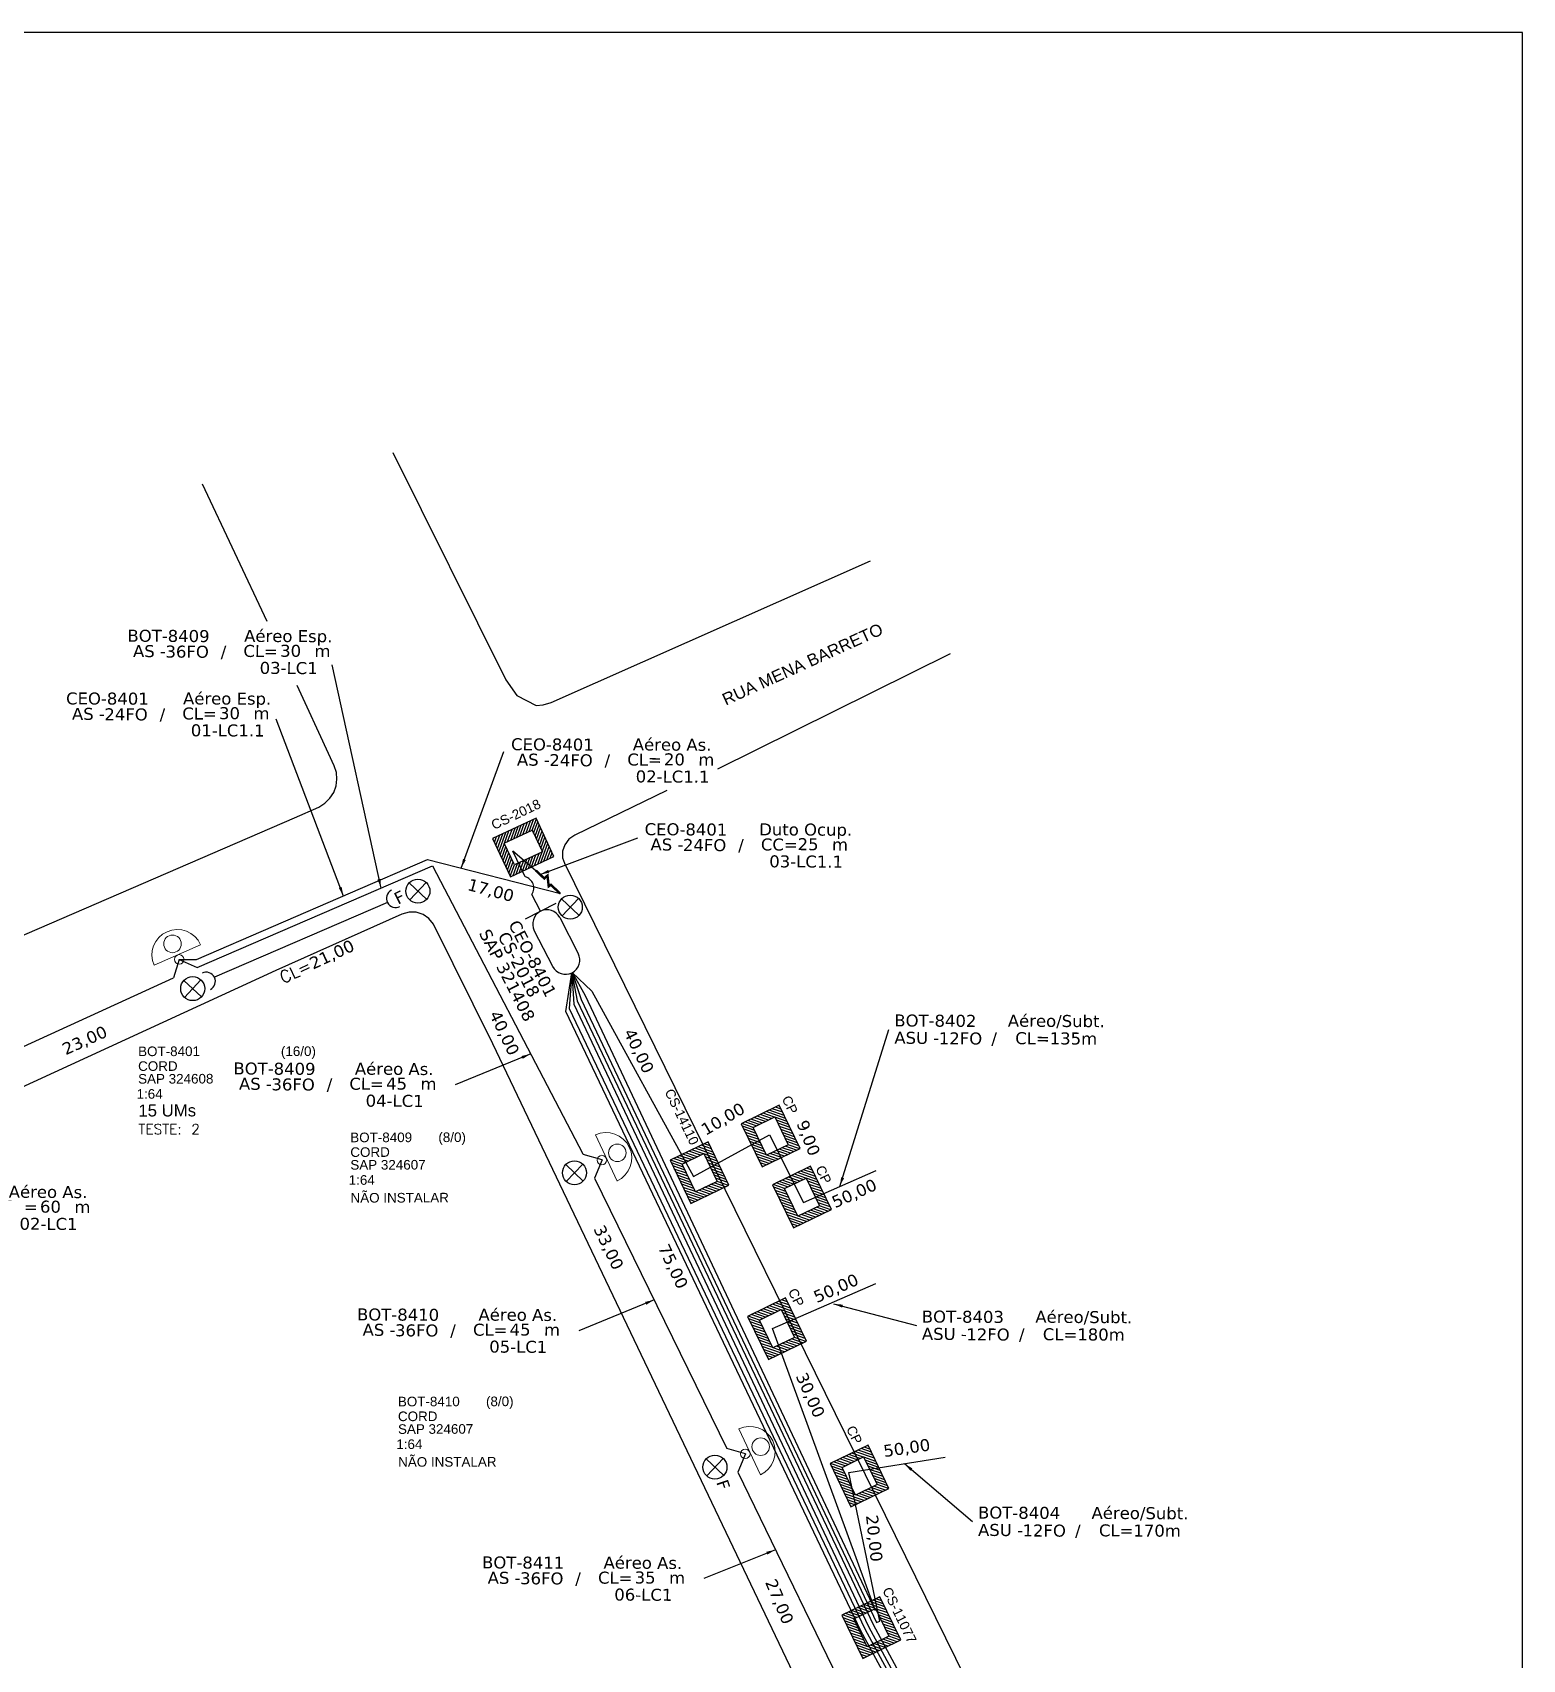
# Model space of a CAD drawing. Extents: x -89 to 749, y 705 to 1299.
# Drawn here: x 587.8 to 749.2, y 1122.8 to 1299 of the extents above; entities that cross this region are included whole.
import ezdxf
from ezdxf.enums import TextEntityAlignment as Align

# ---------------------------------------------------------------- set-up
doc = ezdxf.new("R2010")
doc.units = 0
for name, color, linetype in [('10.1-Caixas Subterrâneas', 5, 'Continuous'), ('10.4-Postes', 1, 'Continuous'), ('20.4-CEOS', 1, 'Continuous'), ('20.5-CEO', 1, 'Continuous'), ('CAP a instalar', 1, 'Continuous'), ('label_cabos', 7, 'Continuous'), ('Legenda', 1, 'Continuous'), ('medidas', 3, 'Continuous'), ('QUADRA', 7, 'Continuous'), ('Subida Lateral', 5, 'Continuous')]:
    doc.layers.add(name, color=color, linetype=linetype)
for name, color, linetype, lineweight in [("20.0-LEGENDA DOS CDO'S", 1, 'Continuous', 0), ('20.2-CDO_POSTE', 1, 'Continuous', 5), ('20.6-CORDOALHA_SUPORTE', 7, 'Continuous', 25), ('CORDOALHA_SUPORTE', 7, 'Continuous', 25), ('Segmento Logradouro Texto', 7, 'Continuous', 0)]:
    doc.layers.add(name, color=color, linetype=linetype, lineweight=lineweight)
doc.layers.add('EXTRA', color=50, linetype='Continuous', plot=False)
doc.styles.add('ARIAL', font='arial.ttf')
doc.styles.add('DIGICADE', font='arial.ttf')
doc.styles.add('ROMANS', font='romans')
doc.styles.add('siredit', font='verdana.ttf')
doc.linetypes.add('FENCELINE1', pattern='A,0.25,-0.1,[133,ltypeshp.shx,S=0.1,R=0,X=-0.1,Y=0],-0.1,1', length=1.45)
doc.dimstyles.new('CC', dxfattribs={"dimtxt": 1, "dimasz": 2, "dimexe": 0.18, "dimexo": 0.0625, "dimgap": 0.09, "dimtad": 0, "dimdec": 0, "dimrnd": 1, "dimzin": 0, "dimdsep": 46, "dimtxsty": 'siredit', "dimblk": 'NONE', "dimcen": 0, "dimse1": 1, "dimse2": 1, "dimsd1": 1, "dimsd2": 1, "dimclrt": 7, "dimadec": 0, "dimazin": 0, "dimtfac": 1, "dimtdec": 0, "dimtofl": 0, "dimtmove": 0, "dimatfit": 3, "dimfxl": 0, "dimtolj": 1, "dimtzin": 0, "dimarcsym": 0})

# ---------------------------------------------------------------- blocks, each defined once
blk = doc.blocks.new('Inst CDOE-16 CAIXA DIST OPT CDOE 48F_16D C_SPL_2_1_8')
at = {"layer": "20.0-LEGENDA DOS CDO'S", "color": 0}
for tag, p, style, flags in [('ID_ATIVIDADE', (0.12, 6.47), 'ARIAL', 3), ('FATOR', (7.92, 6.47), 'ARIAL', 1), ('QTDE', (0.1, -1.17), 'DIGICADE', 3)]:
    blk.add_attdef(tag, p, '', height=0.8, rotation=0.118, dxfattribs=dict(at, style=style, flags=flags))
at = {"layer": "20.0-LEGENDA DOS CDO'S", "color": 0, "style": 'ARIAL'}
for tag, p, height in [('FID', (0.12, 5.25), 0.8), ('CORDOALHA', (0.12, 4.02), 0.8), ('SAP', (0.12, 2.96), 0.8), ('1:XX', (-0.01, 1.7), 0.8), ('UMS', (0.14, 0.22), 1)]:
    blk.add_attdef(tag, p, '', height=height, rotation=0.118, dxfattribs=at)
blk.add_attdef('FIBRAS_UTILIZADAS', text='', height=0.8, rotation=0.118, dxfattribs=at).set_placement((13.48, 5.26), align=Align.CENTER)
blk = doc.blocks.new('Teste  FTTH')
at = {"color": 0, "lineweight": 0, "style": 'ROMANS'}
for tag, p in [('TESTE', (-2.302, -0.29)), ('QTDE', (0.212, -0.29))]:
    blk.add_attdef(tag, p, '', height=0.48, dxfattribs=at)
for tag, p, flags in [('FID', (-2.227, -1.253), 1), ('FATOR', (-2.227, -2.028), 3), ('ID_ATIVIDADE', (-2.227, -2.716), 3)]:
    blk.add_attdef(tag, p, '', height=0.48, dxfattribs=dict(at, flags=flags))
blk = doc.blocks.new('CDOE_CT_POSTE')
at = {"layer": "20.0-LEGENDA DOS CDO'S", "color": 0, "style": 'ARIAL'}
for tag, p in [('CDO_N', (0.12, 5.25)), ('CORDOALHA', (0.12, 4.02)), ('SAP', (0.12, 2.96)), ('1:XX', (0.14, 1.23)), ('UMS', (0.14, 0.22))]:
    blk.add_attdef(tag, p, '', height=0.68, rotation=0.118, dxfattribs=at)
blk.add_attdef('FIBRAS_UTILIZADAS', text='', height=0.68, rotation=0.118, dxfattribs=at).set_placement((7.83, 5.26), align=Align.CENTER)
blk = doc.blocks.new('Inst CORD ALUMINIO 4.8 MM 3F(sem recursos)')
at = {"layer": '20.6-CORDOALHA_SUPORTE', "color": 0, "lineweight": 0, "style": 'ROMANS'}
blk.add_attdef('LANCE', text='', height=1, dxfattribs=at).set_placement((-0.54, -2.21), align=Align.RIGHT)
at = {"layer": '20.6-CORDOALHA_SUPORTE', "color": 0, "style": 'siredit'}
blk.add_attdef('QTDE', (-0.54, -2.21), '', height=1, rotation=359.69, dxfattribs=at)
at = {"layer": '20.6-CORDOALHA_SUPORTE', "color": 0, "lineweight": 0, "style": 'ROMANS'}
for tag, p, flags in [('FATOR', (-5.2, -4.44), 3), ('ID_ATIVIDADE', (-5.2, -6.67), 3), ('FID', (-5.2, -8.9), 1)]:
    blk.add_attdef(tag, p, '', height=1, dxfattribs=dict(at, flags=flags))
blk = doc.blocks.new('*U90')
at = {"color": 0}
blk.add_line((2.14, -0.58), (-2.1, -0.68), dxfattribs=at)
for centre, radius in [((0, 0.38), 0.733), ((0.03, -1.03), 0.393)]:
    blk.add_circle(centre, radius, dxfattribs=at)
blk.add_arc((0.02, -0.63), 2.12, 1.3782, 181.3782, dxfattribs=at)
blk = doc.blocks.new('*X65')
at = {"color": 0, "linetype": 'Continuous'}
for p, q in [((-1.25, 0.34099), (-0.49099, 1.1)), ((-1.25, 0.517767), (-0.667767, 1.1)), ((-1.25, 0.694544), (-0.844544, 1.1)), ((-1.25, 0.87132), (-1.02132, 1.1)), ((-1.25, 1.048097), (-1.198097, 1.1)), ((-0.789214, 0.625), (-0.314214, 1.1)), ((-0.612437, 0.625), (-0.137437, 1.1)), ((-0.43566, 0.625), (0.03934, 1.1)), ((-0.258883, 0.625), (0.216117, 1.1)), ((-0.082107, 0.625), (0.392893, 1.1)), ((0.09467, 0.625), (0.56967, 1.1)), ((0.271447, 0.625), (0.746447, 1.1)), ((0.448223, 0.625), (0.923223, 1.1)), ((0.625, 0.625), (1.1, 1.1)), ((0.801777, 0.625), (1.25, 1.073223)), ((0.8035, 0.449947), (1.25, 0.896447)), ((-1.25, 0.164214), (-0.8035, 0.610714)), ((-1.25, -0.012563), (-0.8035, 0.433937)), ((-1.25, -0.18934), (-0.8035, 0.25716)), ((-1.25, -0.366117), (-0.8035, 0.080383)), ((0.8035, 0.27317), (1.25, 0.71967)), ((0.8035, 0.096393), (1.25, 0.542893)), ((0.8035, -0.080383), (1.25, 0.366117)), ((0.8035, -0.25716), (1.25, 0.18934)), ((0.8035, -0.433937), (1.25, 0.012563)), ((-1.25, -0.542893), (-0.8035, -0.096393)), ((-1.25, -0.71967), (-0.8035, -0.27317)), ((-1.25, -0.896447), (-0.8035, -0.449947)), ((-1.25, -1.073223), (-0.801777, -0.625)), ((-1.1, -1.1), (-0.625, -0.625)), ((-0.923223, -1.1), (-0.448223, -0.625)), ((-0.746447, -1.1), (-0.271447, -0.625)), ((-0.56967, -1.1), (-0.09467, -0.625)), ((-0.392893, -1.1), (0.082107, -0.625)), ((-0.216117, -1.1), (0.258883, -0.625)), ((-0.03934, -1.1), (0.43566, -0.625)), ((0.137437, -1.1), (0.612437, -0.625)), ((0.314214, -1.1), (0.789214, -0.625)), ((0.49099, -1.1), (1.25, -0.34099)), ((0.667767, -1.1), (1.25, -0.517767)), ((0.8035, -0.610714), (1.25, -0.164214)), ((0.844544, -1.1), (1.25, -0.694544)), ((1.02132, -1.1), (1.25, -0.87132)), ((1.198097, -1.1), (1.25, -1.048097))]:
    blk.add_line(p, q, dxfattribs=at)
blk = doc.blocks.new('MANHOLE_MQ')
at = {"color": 0, "linetype": 'Continuous'}
for p, q in [((0.00000623, 0.00000569), (-0.00000627, 0.00000569)), ((-0.00000627, 0.00000569), (-0.00000627, -0.00000531)), ((0.00000623, -0.00000531), (0.00000623, 0.00000569)), ((-0.00000404, 0.00000331), (0.00000399, 0.00000331)), ((-0.00000404, -0.00000294), (-0.00000404, 0.00000331)), ((0.00000399, 0.00000331), (0.00000399, -0.00000294)), ((0.00000399, -0.00000294), (-0.00000404, -0.00000294)), ((0.00000399, -0.00000294), (0.00000399, -0.00000294)), ((-0.00000627, -0.00000531), (0.00000623, -0.00000531))]:
    blk.add_line(p, q, dxfattribs=at)
at = {"color": 0, "linetype": 'Continuous', "xscale": 5e-06, "yscale": 5e-06, "zscale": 1e-05}
blk.add_blockref('*X65', (-0.00000002, 0.00000019), dxfattribs=at)
blk = doc.blocks.new('Inst CB ESP CFOA-SM-AS-80-TS-24')
at = {"layer": 'label_cabos', "color": 0, "style": 'siredit'}
for tag, flags, p in [('ID_ATIVIDADE', 3, (1.31, 2.67)), ('FATOR', 1, (11.56, 2.55))]:
    blk.add_attdef(tag, text='', height=1, rotation=359.69, dxfattribs=dict(at, flags=flags)).set_placement(p, align=Align.MIDDLE_CENTER)
for tag, p in [('DESTINO_CABO', (3.13, 1.26)), ('TIPO_CABO', (13.11, 1.24)), ('TIPO_CABO', (1.76, 0)), ('CABO', (4.69, -0.05)), ('/', (7.71, -0.05)), ('LANCE', (10.81, 0)), ('UND', (15.96, 0)), ('FID', (13.15, -1.41))]:
    blk.add_attdef(tag, text='', height=1, rotation=359.69, dxfattribs=at).set_placement(p, align=Align.MIDDLE_CENTER)
blk.add_attdef('QTDE', (12.43, -0.47), '', height=1, rotation=359.69, dxfattribs=at)
blk = doc.blocks.new('Inst CB AS CFOA-SM-AS-80-TS-24')
at = {"layer": 'label_cabos', "color": 0, "style": 'siredit'}
for tag, flags, p in [('ID_ATIVIDADE', 3, (1.31, 2.67)), ('FATOR', 1, (11.56, 2.55))]:
    blk.add_attdef(tag, text='', height=1, rotation=359.69, dxfattribs=dict(at, flags=flags)).set_placement(p, align=Align.MIDDLE_CENTER)
for tag, p in [('DESTINO_CABO', (3.13, 1.26)), ('TIPO_CABO', (13.11, 1.24)), ('TIPO_CABO', (1.76, 0)), ('CABO', (4.69, -0.05)), ('/', (7.71, -0.05)), ('LANCE', (10.81, 0)), ('UND', (15.96, 0)), ('FID', (13.15, -1.41))]:
    blk.add_attdef(tag, text='', height=1, rotation=359.69, dxfattribs=at).set_placement(p, align=Align.MIDDLE_CENTER)
blk.add_attdef('QTDE', (12.43, -0.47), '', height=1, rotation=359.69, dxfattribs=at)
blk = doc.blocks.new('Inst CB DT OCUP CFOA-SM-AS-80-TS-24')
at = {"layer": 'label_cabos', "color": 0, "style": 'siredit'}
for tag, flags, p in [('ID_ATIVIDADE', 3, (1.31, 2.67)), ('FATOR', 1, (11.56, 2.55))]:
    blk.add_attdef(tag, text='', height=1, rotation=359.69, dxfattribs=dict(at, flags=flags)).set_placement(p, align=Align.MIDDLE_CENTER)
for tag, p in [('DESTINO_CABO', (3.13, 1.26)), ('TIPO_CABO', (13.11, 1.24)), ('TIPO_CABO', (1.76, 0)), ('CABO', (4.69, -0.05)), ('/', (7.71, -0.05)), ('LANCE', (10.91, 0)), ('UND', (15.96, 0)), ('FID', (13.15, -1.41))]:
    blk.add_attdef(tag, text='', height=1, rotation=359.69, dxfattribs=at).set_placement(p, align=Align.MIDDLE_CENTER)
blk.add_attdef('QTDE', (12.43, -0.47), '', height=1, rotation=359.69, dxfattribs=at)
blk = doc.blocks.new('Inst CB ESP CFOA-SM-AS-80-TS-36')
at = {"layer": 'label_cabos', "color": 0, "style": 'siredit'}
for tag, flags, p in [('ID_ATIVIDADE', 3, (1.31, 2.67)), ('FATOR', 1, (11.56, 2.55))]:
    blk.add_attdef(tag, text='', height=1, rotation=359.69, dxfattribs=dict(at, flags=flags)).set_placement(p, align=Align.MIDDLE_CENTER)
for tag, p in [('DESTINO_CABO', (3.13, 1.26)), ('TIPO_CABO', (13.11, 1.24)), ('TIPO_CABO', (1.76, 0)), ('CABO', (4.69, -0.05)), ('/', (7.71, -0.05)), ('LANCE', (10.81, 0)), ('UND', (15.96, 0)), ('FID', (13.15, -1.41))]:
    blk.add_attdef(tag, text='', height=1, rotation=359.69, dxfattribs=at).set_placement(p, align=Align.MIDDLE_CENTER)
blk.add_attdef('QTDE', (12.43, -0.47), '', height=1, rotation=359.69, dxfattribs=at)
blk = doc.blocks.new('Inst CB AS CFOA-SM-AS-80-TS-36')
at = {"layer": 'label_cabos', "color": 0, "style": 'siredit'}
for tag, flags, p in [('ID_ATIVIDADE', 3, (1.31, 2.67)), ('FATOR', 1, (11.56, 2.55))]:
    blk.add_attdef(tag, text='', height=1, rotation=359.69, dxfattribs=dict(at, flags=flags)).set_placement(p, align=Align.MIDDLE_CENTER)
for tag, p in [('DESTINO_CABO', (3.13, 1.26)), ('TIPO_CABO', (13.11, 1.24)), ('TIPO_CABO', (1.76, 0)), ('CABO', (4.69, -0.05)), ('/', (7.71, -0.05)), ('LANCE', (10.81, 0)), ('UND', (15.96, 0)), ('FID', (13.15, -1.41))]:
    blk.add_attdef(tag, text='', height=1, rotation=359.69, dxfattribs=at).set_placement(p, align=Align.MIDDLE_CENTER)
blk.add_attdef('QTDE', (12.43, -0.47), '', height=1, rotation=359.69, dxfattribs=at)
blk = doc.blocks.new('LEGENDA DOS CABOS')
at = {"layer": 'EXTRA', "color": 0, "style": 'siredit'}
for tag, p in [('ID', (4.6, 0.97)), ('XX', (9.03, 0.97))]:
    blk.add_attdef(tag, text='', height=0.48, rotation=359.69, dxfattribs=at).set_placement(p, align=Align.MIDDLE_CENTER)
at = {"layer": 'Legenda', "color": 0, "style": 'siredit'}
for tag, p in [('TIPO_CABO', (1.31, 0)), ('CABO', (4.69, -0.05)), ('/', (6.81, -0.05)), ('METROS', (10.03, -0.05))]:
    blk.add_attdef(tag, text='', height=0.8, rotation=359.69, dxfattribs=at).set_placement(p, align=Align.MIDDLE_CENTER)
blk = doc.blocks.new('_None')

msp = doc.modelspace()

# ---------------------------------------------------------------- linework, layer by layer
msp.add_lwpolyline([(-89.32, 705.02), (749.25, 705.02), (749.25, 1299.02), (-89.32, 1299.02), (-89.32, 705.02)])
at = {"layer": '10.4-Postes', "color": 1}
for p, q in [((628.63, 1206.91), (630.53, 1205.13)), ((630.47, 1206.97), (628.69, 1205.07)), ((645.14, 1205.18), (647.03, 1203.4)), ((646.97, 1205.24), (645.2, 1203.34)), ((604.23, 1196.35), (606.13, 1194.57)), ((606.07, 1196.41), (604.29, 1194.51)), ((645.59, 1176.4), (647.49, 1174.62)), ((647.43, 1176.46), (645.65, 1174.56)), ((660.81, 1144.52), (662.71, 1142.74)), ((662.65, 1144.58), (660.87, 1142.68))]:
    msp.add_line(p, q, dxfattribs=at)
for centre in [(629.58, 1206.02), (646.09, 1204.29), (605.18, 1195.46), (646.54, 1175.51), (661.76, 1143.63)]:
    msp.add_circle(centre, 1.3, dxfattribs=at)
at = {"layer": '20.5-CEO', "color": 7}
for p, q in [((644.95, 1203.16), (646.95, 1199.28)), ((644.18, 1197.86), (642.18, 1201.74))]:
    msp.add_line(p, q, dxfattribs=at)
msp.add_lwpolyline([(644.52, 1204.69), (641.19, 1202.98)], dxfattribs=at)
for centre, start, end in [((643.57, 1202.45), 27.2439, 207.2439), ((645.56, 1198.57), 207.2439, 27.2439)]:
    msp.add_arc(centre, 1.56, start, end, dxfattribs=at)
at = {"layer": 'CAP a instalar', "color": 7, "linetype": 'FENCELINE1', "ltscale": 5}
for points in [[(603.73, 1198.63), (605.6, 1198.6), (630.62, 1209.44), (645.01, 1205.76), (645.01, 1205.76)], [(641.19, 1207.56), (639.88, 1210.36)], [(642.36, 1208.23), (639.88, 1210.36)]]:
    msp.add_lwpolyline(points, dxfattribs=at)
at = {"layer": 'CAP a instalar', "color": 5, "linetype": 'FENCELINE1', "ltscale": 5}
for points in [[(605.67, 1197.76), (631.16, 1208.75), (647.44, 1177.58)], [(603.73, 1198.63), (603.1, 1196.62)], [(603.73, 1198.63), (605.67, 1197.76)], [(536.79, 1166.37), (545.83, 1170.61), (569.93, 1181.39), (580.43, 1186.26), (603.1, 1196.62)], [(649.53, 1176.9), (647.5, 1177.48)], [(649.53, 1176.9), (648.7, 1174.93)], [(648.7, 1174.93), (663.04, 1145.64)], [(665.06, 1145.06), (663.04, 1145.64)], [(665.06, 1145.06), (664.24, 1143.09)], [(664.24, 1143.09), (677.48, 1115.77), (680.32, 1109.34)]]:
    msp.add_lwpolyline(points, dxfattribs=at)
at = {"layer": 'CAP a instalar', "color": 7, "linetype": 'FENCELINE1', "ltscale": 5}
msp.add_lwpolyline([(642.85, 1203.84), (641.93, 1205.67, 0.526154), (641.19, 1207.56, -18.042736)], format="xyb", dxfattribs=at)
at = {"layer": 'CAP a instalar', "color": 8, "linetype": 'FENCELINE1', "ltscale": 5}
for points in [[(691.86, 1099.49), (677.57, 1125.88), (645.6, 1192.98), (646.24, 1197.17)], [(646.25, 1197.17), (645.96, 1193.32), (678.01, 1126.11), (692.29, 1099.68)], [(646.24, 1197.17), (646.85, 1194.14), (678.91, 1126.59), (693.18, 1100.08)], [(646.24, 1197.17), (646.47, 1193.79), (678.41, 1126.37), (692.7, 1099.86)], [(646.28, 1197.19), (648.42, 1195.2), (659.45, 1175.11), (667.67, 1179.62), (671.35, 1172.3), (679.22, 1175.76)], [(646.28, 1197.19), (647.26, 1194.29), (679.26, 1126.79), (679.61, 1126.96), (676.26, 1143.06), (686.7, 1144.7)], [(647.74, 1194.67), (646.32, 1197.21)], [(679.15, 1128.07), (647.74, 1194.67)], [(679.15, 1128.07), (667.99, 1158.66), (679.2, 1163.53)]]:
    msp.add_lwpolyline(points, dxfattribs=at)
at = {"layer": 'CORDOALHA_SUPORTE', "color": 7}
for points in [[(626.71, 1206.11, 1), (627.63, 1204.36)], [(607.09, 1195.36, 1), (606.2, 1197.13)]]:
    msp.add_lwpolyline(points, format="xyb", dxfattribs=at)
msp.add_lwpolyline([(626.29, 1204.78), (607.53, 1196.69)], dxfattribs=at)
at = {"layer": 'QUADRA'}
for points in [[(626.87, 1253.54), (639.12, 1228.9), (640.31, 1227.22), (642.39, 1226.13), (643.16, 1226.21), (644, 1226.47), (678.61, 1241.8)], [(626.87, 1253.54), (639.12, 1228.9), (640.31, 1227.22), (642.39, 1226.13), (643.16, 1226.21), (644, 1226.47), (678.61, 1241.8)], [(613.23, 1235.23), (606.24, 1250.1)], [(687.24, 1231.73), (662.03, 1219.22)], [(486.25, 1197.33), (486.53, 1196.73), (499.22, 1168.84), (501.39, 1164.3), (616.21, 1213.95), (618.86, 1215.12), (619.5, 1215.54), (620.05, 1216.08), (620.46, 1216.71), (620.72, 1217.41), (620.81, 1218.14), (620.75, 1218.87), (620.51, 1219.58), (619.07, 1222.72), (617.38, 1226.41), (616.49, 1228.3)], [(656.54, 1216.91), (646.57, 1212.09), (645.93, 1211.65), (645.48, 1211.05), (645.24, 1210.35), (645.25, 1209.61), (645.45, 1209.04), (645.45, 1209.04), (688.92, 1120.73), (698.03, 1102.25)], [(682.65, 1095.36), (670.63, 1120.52), (637.71, 1189.49), (631.25, 1202.45), (630.78, 1203.06), (630.16, 1203.5), (629.4, 1203.75), (628.62, 1203.76), (627.85, 1203.54), (614.2, 1197.41), (507.19, 1148.2), (506.92, 1147.64), (506.98, 1147.03), (506.98, 1147.03), (517.89, 1120.66)], [(682.65, 1095.36), (670.63, 1120.52), (637.71, 1189.49), (631.25, 1202.45), (630.78, 1203.06), (630.16, 1203.5), (629.4, 1203.75), (628.62, 1203.76), (627.85, 1203.54), (614.2, 1197.41), (507.19, 1148.2), (506.92, 1147.64), (506.98, 1147.03), (506.98, 1147.03), (517.89, 1120.66)]]:
    msp.add_lwpolyline(points, dxfattribs=at)
at = {"layer": 'Subida Lateral', "color": 5, "const_width": 0.26}
msp.add_lwpolyline([(642.37, 1208.24), (643.27, 1207.39), (643.62, 1207.71), (643.75, 1206.54), (643.99, 1206.7), (644.99, 1205.76)], dxfattribs=at)

# ---------------------------------------------------------------- block references
at = {"color": 0, "lineweight": 0, "xscale": 1.3, "yscale": 1.3, "zscale": 1.3, "rotation": 25.25316339457389}
msp.add_blockref('Inst CORD ALUMINIO 4.8 MM 3F(sem recursos)', (617.62, 1200.4), dxfattribs=at).add_auto_attribs({'QTDE': '21,00', 'LANCE': 'CL='})
at = {"layer": '10.1-Caixas Subterrâneas', "color": 30, "yscale": 415723.8206045057}
for p, xscale, zscale, rotation in [((641.04, 1210.68), 415723.8206045057, 415723.8206045056, 25.03790288211965), ((667.87, 1179.53), 415723.8206045056, 415723.8206045057, 115.8011527162112), ((660.16, 1175.56), 415723.8206045056, 415723.8206045057, 115.8011527162112), ((671.26, 1172.92), 415723.8206045056, 415723.8206045057, 115.8011527162112), ((668.55, 1158.66), 415723.8206045056, 415723.8206045057, 115.8011527162112), ((677.49, 1142.71), 415723.8206045056, 415723.8206045057, 115.8011527162112), ((678.77, 1126.29), 415723.8206045056, 415723.8206045057, 115.8011527162112)]:
    msp.add_blockref('MANHOLE_MQ', p, dxfattribs=dict(at, xscale=xscale, zscale=zscale, rotation=rotation))
at = {"layer": "20.0-LEGENDA DOS CDO'S", "color": 7, "lineweight": 0, "xscale": 1.3, "yscale": 1.3, "zscale": 1.3}
msp.add_blockref('Inst CDOE-16 CAIXA DIST OPT CDOE 48F_16D C_SPL_2_1_8', (599.11, 1181.32), dxfattribs=at).add_auto_attribs({'FID': 'BOT-8401', 'CORDOALHA': 'CORD', 'SAP': 'SAP 324608', '1:XX': '1:64', 'UMS': '15 UMs', 'FIBRAS_UTILIZADAS': '(16/0)'})
at = {"layer": "20.0-LEGENDA DOS CDO'S", "color": 7, "lineweight": 0, "xscale": 2.275649999999993, "yscale": 2.275649999999994, "zscale": 2.275649999999994, "rotation": 0.004078562105398154}
msp.add_blockref('Teste  FTTH', (604.54, 1180.35), dxfattribs=at).add_auto_attribs({'TESTE': 'TESTE:', 'QTDE': '2'})
at = {"layer": "20.0-LEGENDA DOS CDO'S", "color": 252}
ref = msp.add_blockref('CDOE_CT_POSTE', (622.1, 1172), dxfattribs=dict(at, xscale=1.3, yscale=1.3, zscale=1.3))
ref.add_attrib('CDO_N', 'BOT-8409', (622.25, 1178.82), dxfattribs={"color": 0, "height": 1.04, "rotation": 0.118, "style": 'ARIAL'})
ref.add_attrib('CORDOALHA', 'CORD', (622.26, 1177.23), dxfattribs={"color": 0, "height": 1.04, "rotation": 0.118, "style": 'ARIAL'})
ref.add_attrib('SAP', 'SAP 324607', (622.26, 1175.85), dxfattribs={"color": 0, "height": 1.04, "rotation": 0.118, "style": 'ARIAL'})
ref.add_attrib('1:XX', '1:64', (622.08, 1174.21), dxfattribs={"color": 0, "height": 1.04, "rotation": 0.118, "style": 'ARIAL'})
ref.add_attrib('UMS', 'NÃO INSTALAR', (622.28, 1172.28), dxfattribs={"color": 0, "height": 1.04, "rotation": 0.118, "style": 'ARIAL'})
ref.add_attrib('FIBRAS_UTILIZADAS', '     (8/0)', dxfattribs={"color": 0, "height": 1.04, "rotation": 0.118, "style": 'ARIAL'}).set_placement((632.28, 1178.84), align=Align.CENTER)
ref = msp.add_blockref('CDOE_CT_POSTE', (627.26, 1143.38), dxfattribs=dict(at, xscale=1.3, yscale=1.3, zscale=1.3))
ref.add_attrib('CDO_N', 'BOT-8410', (627.41, 1150.21), dxfattribs={"color": 0, "height": 1.04, "rotation": 0.118, "style": 'ARIAL'})
ref.add_attrib('CORDOALHA', 'CORD', (627.42, 1148.61), dxfattribs={"color": 0, "height": 1.04, "rotation": 0.118, "style": 'ARIAL'})
ref.add_attrib('SAP', 'SAP 324607', (627.42, 1147.23), dxfattribs={"color": 0, "height": 1.04, "rotation": 0.118, "style": 'ARIAL'})
ref.add_attrib('1:XX', '1:64', (627.24, 1145.59), dxfattribs={"color": 0, "height": 1.04, "rotation": 0.118, "style": 'ARIAL'})
ref.add_attrib('UMS', 'NÃO INSTALAR', (627.44, 1143.67), dxfattribs={"color": 0, "height": 1.04, "rotation": 0.118, "style": 'ARIAL'})
ref.add_attrib('FIBRAS_UTILIZADAS', '     (8/0)', dxfattribs={"color": 0, "height": 1.04, "rotation": 0.118, "style": 'ARIAL'}).set_placement((637.44, 1150.23), align=Align.CENTER)
at = {"layer": '20.2-CDO_POSTE', "color": 7, "xscale": 1.3, "yscale": 1.3, "zscale": 1.3, "rotation": 22.47566688143283}
msp.add_blockref('*U90', (603.18, 1199.85), dxfattribs=at)
at = {"layer": '20.2-CDO_POSTE', "color": 8, "xscale": 1.3, "yscale": 1.3, "zscale": 1.3, "rotation": 293.8884070072264}
for p in [(650.73, 1177.47), (666.26, 1145.64)]:
    msp.add_blockref('*U90', p, dxfattribs=at)
at = {"layer": 'label_cabos', "color": 0, "lineweight": 0}
ref = msp.add_blockref('Inst CB ESP CFOA-SM-AS-80-TS-36', (598.49, 1232.03), dxfattribs=dict(at, xscale=1.3, yscale=1.3, zscale=1.3))
ref.add_attrib('DESTINO_CABO', 'BOT-8409', dxfattribs={"color": 0, "height": 1.3, "rotation": 359.69, "style": 'siredit'}).set_placement((602.56, 1233.67), align=Align.MIDDLE_CENTER)
ref.add_attrib('TIPO_CABO', 'Aéreo Esp.', dxfattribs={"color": 0, "height": 1.3, "rotation": 359.69, "style": 'siredit'}).set_placement((615.53, 1233.65), align=Align.MIDDLE_CENTER)
ref.add_attrib('CABO', '36FO', dxfattribs={"color": 0, "height": 1.3, "rotation": 359.69, "style": 'siredit'}).set_placement((604.58, 1231.96), align=Align.MIDDLE_CENTER)
ref.add_attrib('/', '/', dxfattribs={"color": 0, "height": 1.3, "rotation": 359.69, "style": 'siredit'}).set_placement((608.52, 1231.96), align=Align.MIDDLE_CENTER)
ref.add_attrib('TIPO_CABO', 'AS - ', dxfattribs={"color": 0, "height": 1.3, "rotation": 359.69, "style": 'siredit'}).set_placement((600.78, 1232.02), align=Align.MIDDLE_CENTER)
ref.add_attrib('FID', '03-LC1', dxfattribs={"color": 0, "height": 1.3, "rotation": 359.69, "style": 'siredit'}).set_placement((615.58, 1230.19), align=Align.MIDDLE_CENTER)
ref.add_attrib('LANCE', 'CL=', dxfattribs={"color": 0, "height": 1.3, "rotation": 359.69, "style": 'siredit'}).set_placement((612.54, 1232.03), align=Align.MIDDLE_CENTER)
ref.add_attrib('QTDE', '30', (614.65, 1231.41), dxfattribs={"color": 0, "height": 1.3, "rotation": 359.69, "style": 'siredit'})
ref.add_attrib('UND', 'm', dxfattribs={"color": 0, "height": 1.3, "rotation": 359.69, "style": 'siredit'}).set_placement((619.24, 1232.03), align=Align.MIDDLE_CENTER)
at = {"layer": 'label_cabos'}
ref = msp.add_blockref('Inst CB ESP CFOA-SM-AS-80-TS-24', (591.87, 1225.23), dxfattribs=dict(at, xscale=1.3, yscale=1.3, zscale=1.3, rotation=0.1315642785740555))
ref.add_attrib('DESTINO_CABO', 'CEO-8401', dxfattribs={"color": 0, "height": 1.3, "rotation": 359.8216, "style": 'siredit'}).set_placement((595.94, 1226.88), align=Align.MIDDLE_CENTER)
ref.add_attrib('TIPO_CABO', 'Aéreo Esp.', dxfattribs={"color": 0, "height": 1.3, "rotation": 359.8216, "style": 'siredit'}).set_placement((608.91, 1226.88), align=Align.MIDDLE_CENTER)
ref.add_attrib('CABO', '24FO', dxfattribs={"color": 0, "height": 1.3, "rotation": 359.8216, "style": 'siredit'}).set_placement((597.96, 1225.17), align=Align.MIDDLE_CENTER)
ref.add_attrib('/', '/', dxfattribs={"color": 0, "height": 1.3, "rotation": 359.8216, "style": 'siredit'}).set_placement((601.9, 1225.18), align=Align.MIDDLE_CENTER)
ref.add_attrib('TIPO_CABO', 'AS - ', dxfattribs={"color": 0, "height": 1.3, "rotation": 359.8216, "style": 'siredit'}).set_placement((594.16, 1225.22), align=Align.MIDDLE_CENTER)
ref.add_attrib('FID', '01-LC1.1', dxfattribs={"color": 0, "height": 1.3, "rotation": 359.8216, "style": 'siredit'}).set_placement((608.97, 1223.43), align=Align.MIDDLE_CENTER)
ref.add_attrib('LANCE', 'CL=', dxfattribs={"color": 0, "height": 1.3, "rotation": 359.8216, "style": 'siredit'}).set_placement((605.92, 1225.26), align=Align.MIDDLE_CENTER)
ref.add_attrib('QTDE', '30', (608.03, 1224.65), dxfattribs={"color": 0, "height": 1.3, "rotation": 359.8216, "style": 'siredit'})
ref.add_attrib('UND', 'm', dxfattribs={"color": 0, "height": 1.3, "rotation": 359.8216, "style": 'siredit'}).set_placement((612.63, 1225.28), align=Align.MIDDLE_CENTER)
ref = msp.add_blockref('Inst CB AS CFOA-SM-AS-80-TS-24', (640.08, 1220.27), dxfattribs=dict(at, xscale=1.3, yscale=1.3, zscale=1.3))
ref.add_attrib('DESTINO_CABO', 'CEO-8401', dxfattribs={"color": 0, "height": 1.3, "rotation": 359.69, "style": 'siredit'}).set_placement((644.15, 1221.91), align=Align.MIDDLE_CENTER)
ref.add_attrib('TIPO_CABO', 'Aéreo As.', dxfattribs={"color": 0, "height": 1.3, "rotation": 359.69, "style": 'siredit'}).set_placement((657.12, 1221.89), align=Align.MIDDLE_CENTER)
ref.add_attrib('CABO', '24FO', dxfattribs={"color": 0, "height": 1.3, "rotation": 359.69, "style": 'siredit'}).set_placement((646.17, 1220.2), align=Align.MIDDLE_CENTER)
ref.add_attrib('/', '/', dxfattribs={"color": 0, "height": 1.3, "rotation": 359.69, "style": 'siredit'}).set_placement((650.1, 1220.2), align=Align.MIDDLE_CENTER)
ref.add_attrib('TIPO_CABO', 'AS - ', dxfattribs={"color": 0, "height": 1.3, "rotation": 359.69, "style": 'siredit'}).set_placement((642.37, 1220.26), align=Align.MIDDLE_CENTER)
ref.add_attrib('FID', '02-LC1.1', dxfattribs={"color": 0, "height": 1.3, "rotation": 359.69, "style": 'siredit'}).set_placement((657.17, 1218.43), align=Align.MIDDLE_CENTER)
ref.add_attrib('LANCE', 'CL=', dxfattribs={"color": 0, "height": 1.3, "rotation": 359.69, "style": 'siredit'}).set_placement((654.13, 1220.27), align=Align.MIDDLE_CENTER)
ref.add_attrib('QTDE', '20', (656.23, 1219.65), dxfattribs={"color": 0, "height": 1.3, "rotation": 359.69, "style": 'siredit'})
ref.add_attrib('UND', 'm', dxfattribs={"color": 0, "height": 1.3, "rotation": 359.69, "style": 'siredit'}).set_placement((660.83, 1220.27), align=Align.MIDDLE_CENTER)
at = {"layer": 'label_cabos', "color": 0, "lineweight": 0}
ref = msp.add_blockref('Inst CB DT OCUP CFOA-SM-AS-80-TS-24', (654.55, 1211.07), dxfattribs=dict(at, xscale=1.3, yscale=1.3, zscale=1.3))
ref.add_attrib('DESTINO_CABO', 'CEO-8401', dxfattribs={"color": 0, "height": 1.3, "rotation": 359.69, "style": 'siredit'}).set_placement((658.62, 1212.71), align=Align.MIDDLE_CENTER)
ref.add_attrib('CABO', '24FO', dxfattribs={"color": 0, "height": 1.3, "rotation": 359.69, "style": 'siredit'}).set_placement((660.64, 1211.01), align=Align.MIDDLE_CENTER)
ref.add_attrib('TIPO_CABO', 'Duto Ocup.', dxfattribs={"color": 0, "height": 1.3, "rotation": 359.69, "style": 'siredit'}).set_placement((671.59, 1212.69), align=Align.MIDDLE_CENTER)
ref.add_attrib('/', '/', dxfattribs={"color": 0, "height": 1.3, "rotation": 359.69, "style": 'siredit'}).set_placement((664.58, 1211.01), align=Align.MIDDLE_CENTER)
ref.add_attrib('TIPO_CABO', 'AS - ', dxfattribs={"color": 0, "height": 1.3, "rotation": 359.69, "style": 'siredit'}).set_placement((656.84, 1211.07), align=Align.MIDDLE_CENTER)
ref.add_attrib('FID', '03-LC1.1', dxfattribs={"color": 0, "height": 1.3, "rotation": 359.69, "style": 'siredit'}).set_placement((671.64, 1209.23), align=Align.MIDDLE_CENTER)
ref.add_attrib('LANCE', 'CC=', dxfattribs={"color": 0, "height": 1.3, "rotation": 359.69, "style": 'siredit'}).set_placement((668.73, 1211.07), align=Align.MIDDLE_CENTER)
ref.add_attrib('QTDE', '25', (670.71, 1210.46), dxfattribs={"color": 0, "height": 1.3, "rotation": 359.69, "style": 'siredit'})
ref.add_attrib('UND', 'm', dxfattribs={"color": 0, "height": 1.3, "rotation": 359.69, "style": 'siredit'}).set_placement((675.31, 1211.07), align=Align.MIDDLE_CENTER)
ref = msp.add_blockref('LEGENDA DOS CABOS', (680.07, 1189.45), dxfattribs=dict(at, xscale=1.3, yscale=1.3, zscale=1.3))
ref.add_attrib('ID', 'BOT-8402', dxfattribs={"color": 0, "height": 1.3, "rotation": 359.69, "style": 'siredit'}).set_placement((685.64, 1191.99), align=Align.MIDDLE_CENTER)
ref.add_attrib('CABO', ' 12FO', dxfattribs={"color": 0, "height": 1.3, "rotation": 359.69, "style": 'siredit'}).set_placement((688.08, 1190.07), align=Align.MIDDLE_CENTER)
ref.add_attrib('METROS', 'CL=135m', dxfattribs={"color": 0, "height": 1.3, "rotation": 359.69, "style": 'siredit'}).set_placement((698.73, 1190.07), align=Align.MIDDLE_CENTER)
ref.add_attrib('XX', 'Aéreo/Subt.', dxfattribs={"color": 0, "height": 1.3, "rotation": 359.69, "style": 'siredit'}).set_placement((698.74, 1191.96), align=Align.MIDDLE_CENTER)
ref.add_attrib('/', '/', dxfattribs={"color": 0, "height": 1.3, "rotation": 359.69, "style": 'siredit'}).set_placement((692.01, 1190.07), align=Align.MIDDLE_CENTER)
ref.add_attrib('TIPO_CABO', 'ASU -', dxfattribs={"color": 0, "height": 1.3, "rotation": 359.69, "style": 'siredit'}).set_placement((683.63, 1190.13), align=Align.MIDDLE_CENTER)
ref = msp.add_blockref('Inst CB AS CFOA-SM-AS-80-TS-36', (609.97, 1185.15), dxfattribs=dict(at, xscale=1.3, yscale=1.3, zscale=1.3))
ref.add_attrib('DESTINO_CABO', 'BOT-8409', dxfattribs={"color": 0, "height": 1.3, "rotation": 359.69, "style": 'siredit'}).set_placement((614.04, 1186.79), align=Align.MIDDLE_CENTER)
ref.add_attrib('TIPO_CABO', 'Aéreo As.', dxfattribs={"color": 0, "height": 1.3, "rotation": 359.69, "style": 'siredit'}).set_placement((627.01, 1186.77), align=Align.MIDDLE_CENTER)
ref.add_attrib('CABO', '36FO', dxfattribs={"color": 0, "height": 1.3, "rotation": 359.69, "style": 'siredit'}).set_placement((616.06, 1185.08), align=Align.MIDDLE_CENTER)
ref.add_attrib('/', '/', dxfattribs={"color": 0, "height": 1.3, "rotation": 359.69, "style": 'siredit'}).set_placement((620, 1185.08), align=Align.MIDDLE_CENTER)
ref.add_attrib('TIPO_CABO', 'AS - ', dxfattribs={"color": 0, "height": 1.3, "rotation": 359.69, "style": 'siredit'}).set_placement((612.26, 1185.15), align=Align.MIDDLE_CENTER)
ref.add_attrib('FID', '04-LC1', dxfattribs={"color": 0, "height": 1.3, "rotation": 359.69, "style": 'siredit'}).set_placement((627.06, 1183.31), align=Align.MIDDLE_CENTER)
ref.add_attrib('LANCE', 'CL=', dxfattribs={"color": 0, "height": 1.3, "rotation": 359.69, "style": 'siredit'}).set_placement((624.02, 1185.15), align=Align.MIDDLE_CENTER)
ref.add_attrib('QTDE', '45', (626.13, 1184.53), dxfattribs={"color": 0, "height": 1.3, "rotation": 359.69, "style": 'siredit'})
ref.add_attrib('UND', 'm', dxfattribs={"color": 0, "height": 1.3, "rotation": 359.69, "style": 'siredit'}).set_placement((630.73, 1185.15), align=Align.MIDDLE_CENTER)
ref = msp.add_blockref('Inst CB AS CFOA-SM-AS-80-TS-36', (572.47, 1171.82), dxfattribs=dict(at, xscale=1.3, yscale=1.3, zscale=1.3))
ref.add_attrib('DESTINO_CABO', 'BOT-8401', dxfattribs={"color": 0, "height": 1.3, "rotation": 359.69, "style": 'siredit'}).set_placement((576.54, 1173.46), align=Align.MIDDLE_CENTER)
ref.add_attrib('TIPO_CABO', 'Aéreo As.', dxfattribs={"color": 0, "height": 1.3, "rotation": 359.69, "style": 'siredit'}).set_placement((589.51, 1173.44), align=Align.MIDDLE_CENTER)
ref.add_attrib('CABO', '36FO', dxfattribs={"color": 0, "height": 1.3, "rotation": 359.69, "style": 'siredit'}).set_placement((578.56, 1171.75), align=Align.MIDDLE_CENTER)
ref.add_attrib('/', '/', dxfattribs={"color": 0, "height": 1.3, "rotation": 359.69, "style": 'siredit'}).set_placement((582.5, 1171.75), align=Align.MIDDLE_CENTER)
ref.add_attrib('TIPO_CABO', 'AS - ', dxfattribs={"color": 0, "height": 1.3, "rotation": 359.69, "style": 'siredit'}).set_placement((574.76, 1171.81), align=Align.MIDDLE_CENTER)
ref.add_attrib('FID', '02-LC1', dxfattribs={"color": 0, "height": 1.3, "rotation": 359.69, "style": 'siredit'}).set_placement((589.56, 1169.98), align=Align.MIDDLE_CENTER)
ref.add_attrib('LANCE', 'CL=', dxfattribs={"color": 0, "height": 1.3, "rotation": 359.69, "style": 'siredit'}).set_placement((586.52, 1171.82), align=Align.MIDDLE_CENTER)
ref.add_attrib('QTDE', '60', (588.63, 1171.2), dxfattribs={"color": 0, "height": 1.3, "rotation": 359.69, "style": 'siredit'})
ref.add_attrib('UND', 'm', dxfattribs={"color": 0, "height": 1.3, "rotation": 359.69, "style": 'siredit'}).set_placement((593.23, 1171.82), align=Align.MIDDLE_CENTER)
ref = msp.add_blockref('Inst CB AS CFOA-SM-AS-80-TS-36', (623.36, 1158.51), dxfattribs=dict(at, xscale=1.3, yscale=1.3, zscale=1.3))
ref.add_attrib('DESTINO_CABO', 'BOT-8410', dxfattribs={"color": 0, "height": 1.3, "rotation": 359.69, "style": 'siredit'}).set_placement((627.43, 1160.15), align=Align.MIDDLE_CENTER)
ref.add_attrib('TIPO_CABO', 'Aéreo As.', dxfattribs={"color": 0, "height": 1.3, "rotation": 359.69, "style": 'siredit'}).set_placement((640.4, 1160.13), align=Align.MIDDLE_CENTER)
ref.add_attrib('CABO', '36FO', dxfattribs={"color": 0, "height": 1.3, "rotation": 359.69, "style": 'siredit'}).set_placement((629.45, 1158.44), align=Align.MIDDLE_CENTER)
ref.add_attrib('/', '/', dxfattribs={"color": 0, "height": 1.3, "rotation": 359.69, "style": 'siredit'}).set_placement((633.38, 1158.44), align=Align.MIDDLE_CENTER)
ref.add_attrib('TIPO_CABO', 'AS - ', dxfattribs={"color": 0, "height": 1.3, "rotation": 359.69, "style": 'siredit'}).set_placement((625.65, 1158.5), align=Align.MIDDLE_CENTER)
ref.add_attrib('FID', '05-LC1', dxfattribs={"color": 0, "height": 1.3, "rotation": 359.69, "style": 'siredit'}).set_placement((640.45, 1156.67), align=Align.MIDDLE_CENTER)
ref.add_attrib('LANCE', 'CL=', dxfattribs={"color": 0, "height": 1.3, "rotation": 359.69, "style": 'siredit'}).set_placement((637.41, 1158.51), align=Align.MIDDLE_CENTER)
ref.add_attrib('QTDE', '45', (639.51, 1157.89), dxfattribs={"color": 0, "height": 1.3, "rotation": 359.69, "style": 'siredit'})
ref.add_attrib('UND', 'm', dxfattribs={"color": 0, "height": 1.3, "rotation": 359.69, "style": 'siredit'}).set_placement((644.11, 1158.51), align=Align.MIDDLE_CENTER)
ref = msp.add_blockref('LEGENDA DOS CABOS', (683.05, 1157.38), dxfattribs=dict(at, xscale=1.3, yscale=1.3, zscale=1.3))
ref.add_attrib('ID', 'BOT-8403', dxfattribs={"color": 0, "height": 1.3, "rotation": 359.69, "style": 'siredit'}).set_placement((688.62, 1159.92), align=Align.MIDDLE_CENTER)
ref.add_attrib('CABO', ' 12FO', dxfattribs={"color": 0, "height": 1.3, "rotation": 359.69, "style": 'siredit'}).set_placement((691.06, 1158), align=Align.MIDDLE_CENTER)
ref.add_attrib('METROS', 'CL=180m', dxfattribs={"color": 0, "height": 1.3, "rotation": 359.69, "style": 'siredit'}).set_placement((701.72, 1158), align=Align.MIDDLE_CENTER)
ref.add_attrib('XX', 'Aéreo/Subt.', dxfattribs={"color": 0, "height": 1.3, "rotation": 359.69, "style": 'siredit'}).set_placement((701.72, 1159.89), align=Align.MIDDLE_CENTER)
ref.add_attrib('/', '/', dxfattribs={"color": 0, "height": 1.3, "rotation": 359.69, "style": 'siredit'}).set_placement((695, 1158), align=Align.MIDDLE_CENTER)
ref.add_attrib('TIPO_CABO', 'ASU -', dxfattribs={"color": 0, "height": 1.3, "rotation": 359.69, "style": 'siredit'}).set_placement((686.61, 1158.06), align=Align.MIDDLE_CENTER)
ref = msp.add_blockref('LEGENDA DOS CABOS', (689.13, 1136.15), dxfattribs=dict(at, xscale=1.3, yscale=1.3, zscale=1.3))
ref.add_attrib('ID', 'BOT-8404', dxfattribs={"color": 0, "height": 1.3, "rotation": 359.69, "style": 'siredit'}).set_placement((694.71, 1138.69), align=Align.MIDDLE_CENTER)
ref.add_attrib('CABO', ' 12FO', dxfattribs={"color": 0, "height": 1.3, "rotation": 359.69, "style": 'siredit'}).set_placement((697.15, 1136.76), align=Align.MIDDLE_CENTER)
ref.add_attrib('METROS', 'CL=170m', dxfattribs={"color": 0, "height": 1.3, "rotation": 359.69, "style": 'siredit'}).set_placement((707.8, 1136.76), align=Align.MIDDLE_CENTER)
ref.add_attrib('XX', 'Aéreo/Subt.', dxfattribs={"color": 0, "height": 1.3, "rotation": 359.69, "style": 'siredit'}).set_placement((707.81, 1138.65), align=Align.MIDDLE_CENTER)
ref.add_attrib('/', '/', dxfattribs={"color": 0, "height": 1.3, "rotation": 359.69, "style": 'siredit'}).set_placement((701.08, 1136.76), align=Align.MIDDLE_CENTER)
ref.add_attrib('TIPO_CABO', 'ASU -', dxfattribs={"color": 0, "height": 1.3, "rotation": 359.69, "style": 'siredit'}).set_placement((692.7, 1136.82), align=Align.MIDDLE_CENTER)
ref = msp.add_blockref('Inst CB AS CFOA-SM-AS-80-TS-36', (636.9, 1131.65), dxfattribs=dict(at, xscale=1.3, yscale=1.3, zscale=1.3))
ref.add_attrib('DESTINO_CABO', 'BOT-8411', dxfattribs={"color": 0, "height": 1.3, "rotation": 359.69, "style": 'siredit'}).set_placement((640.98, 1133.29), align=Align.MIDDLE_CENTER)
ref.add_attrib('TIPO_CABO', 'Aéreo As.', dxfattribs={"color": 0, "height": 1.3, "rotation": 359.69, "style": 'siredit'}).set_placement((653.95, 1133.27), align=Align.MIDDLE_CENTER)
ref.add_attrib('CABO', '36FO', dxfattribs={"color": 0, "height": 1.3, "rotation": 359.69, "style": 'siredit'}).set_placement((643, 1131.58), align=Align.MIDDLE_CENTER)
ref.add_attrib('/', '/', dxfattribs={"color": 0, "height": 1.3, "rotation": 359.69, "style": 'siredit'}).set_placement((646.93, 1131.58), align=Align.MIDDLE_CENTER)
ref.add_attrib('TIPO_CABO', 'AS - ', dxfattribs={"color": 0, "height": 1.3, "rotation": 359.69, "style": 'siredit'}).set_placement((639.2, 1131.64), align=Align.MIDDLE_CENTER)
ref.add_attrib('FID', '06-LC1', dxfattribs={"color": 0, "height": 1.3, "rotation": 359.69, "style": 'siredit'}).set_placement((654, 1129.81), align=Align.MIDDLE_CENTER)
ref.add_attrib('LANCE', 'CL=', dxfattribs={"color": 0, "height": 1.3, "rotation": 359.69, "style": 'siredit'}).set_placement((650.96, 1131.65), align=Align.MIDDLE_CENTER)
ref.add_attrib('QTDE', '35', (653.06, 1131.03), dxfattribs={"color": 0, "height": 1.3, "rotation": 359.69, "style": 'siredit'})
ref.add_attrib('UND', 'm', dxfattribs={"color": 0, "height": 1.3, "rotation": 359.69, "style": 'siredit'}).set_placement((657.66, 1131.65), align=Align.MIDDLE_CENTER)

# ---------------------------------------------------------------- texts
at = {"layer": '10.1-Caixas Subterrâneas', "color": 30, "style": 'ARIAL'}
for s, rotation, p in [('CS-2018', 25.3919, (637.83, 1212.64)), ('CS-14110', 295.8012, (656.28, 1184.29)), ('CP', 295.8012, (668.97, 1183.55)), ('CP', 295.8012, (672.62, 1175.99)), ('CP', 295.8012, (669.65, 1162.68)), ('CP', 295.8012, (675.95, 1147.8)), ('CS-11077', 295.8012, (679.87, 1130.31))]:
    msp.add_text(s, height=1.04, rotation=rotation, dxfattribs=at).set_placement(p)
at = {"layer": '10.4-Postes', "lineweight": 0, "style": 'siredit'}
for rotation, p in [(27.0862, (627.42, 1204.54)), (288.8448, (661.88, 1142))]:
    msp.add_text('F', height=1.3, rotation=rotation, dxfattribs=at).set_placement(p)
at = {"layer": '20.4-CEOS', "color": 7, "style": 'siredit'}
msp.add_text('CEO-8401', height=1.313, rotation=297.2439, dxfattribs=at).set_placement((642.58, 1199.02), align=Align.TOP_CENTER)
at = {"layer": '20.5-CEO', "color": 7, "style": 'siredit'}
for s, p in [('SAP 321408', (639.84, 1197.21)), ('CS-2018', (641.11, 1198.38))]:
    msp.add_text(s, height=1.318, rotation=297.2439, dxfattribs=at).set_placement(p, align=Align.TOP_CENTER)
at = {"layer": 'medidas', "style": 'siredit'}
for s, rotation, p in [('17,00', 344.9193, (634.85, 1206.16)), ('23,00', 24.2417, (591.41, 1188.23)), ('40,00', 295.4802, (637.28, 1192.69)), ('40,00', 295.8411, (651.84, 1190.73)), ('10,00', 30.4229, (660.75, 1179.5)), ('9,00', 291.2813, (670.57, 1180.9)), ('50,00', 24.0827, (674.78, 1171.66)), ('33,00', 295.4802, (648.57, 1169.46)), ('75,00', 295.3992, (655.56, 1167.41)), ('50,00', 24.0827, (672.8, 1161.39)), ('30,00', 293.8335, (670.49, 1153.51)), ('50,00', 8.358, (680.11, 1144.71)), ('20,00', 276.0282, (678.12, 1138.39)), ('27,00', 292.9406, (667.17, 1131.17))]:
    msp.add_text(s, height=1.3, rotation=rotation, dxfattribs=at).set_placement(p)
at = {"layer": 'Segmento Logradouro Texto', "linetype": 'Continuous', "insert": (662.39, 1227.29), "char_height": 1.3, "width": 19.2313, "attachment_point": 1, "rotation": 24.4564, "style": 'DIGICADE'}
msp.add_mtext('\\fArial|b0|i0|c0|p34;\\W1.0000000000;\\T1.0000000000;\\o\\lRUA MENA BARRETO', dxfattribs=at)
msp.add_mtext('\\fArial|b0|i0|c0|p34;\\W1.0000000000;\\T1.0000000000;\\o\\lRUA MENA BARRETO', dxfattribs=at)

# ---------------------------------------------------------------- leaders
at = {"layer": 'label_cabos'}
for points in [[(625.58, 1206.34), (620.29, 1230.55)], [(621.51, 1205.49), (614.24, 1224.66)], [(634.27, 1208.51), (638.87, 1221.16)], [(642.82, 1207.82), (653.41, 1211.81)], [(675.29, 1174.03), (680.61, 1191.05)], [(641.8, 1188.39), (633.63, 1185.05)], [(655.18, 1161.75), (647.01, 1158.41)], [(674.61, 1161.32), (683.6, 1158.98)], [(682.28, 1144.01), (689.68, 1137.75)], [(668.31, 1134.68), (660.56, 1131.55)]]:
    msp.add_leader(points, dimstyle='CC', override={"dimasz": 1, "dimgap": 0.09, "dimtad": 0}, dxfattribs=at)

doc.saveas('drawing.dxf')
